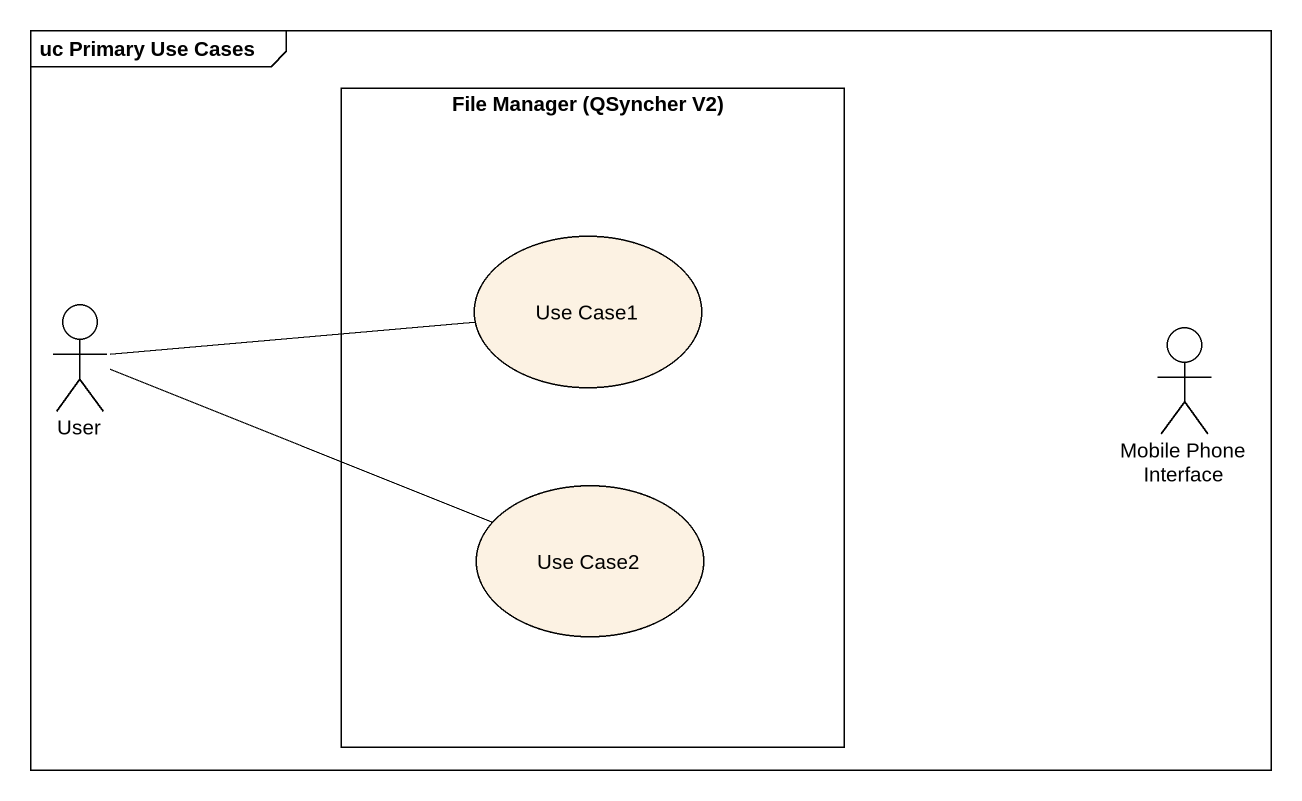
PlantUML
@startuml
mainframe uc Primary Use Cases
rectangle "File Manager (QSyncher V2)" as File_Manager_QSyncher_V2 {
  usecase "Use Case1" as Use_Case1
  usecase "Use Case2" as Use_Case2
}
actor User
actor "Mobile Phone Interface" as Mobile_Phone_Interface
User -right- Use_Case1
User -right- Use_Case2
@enduml
